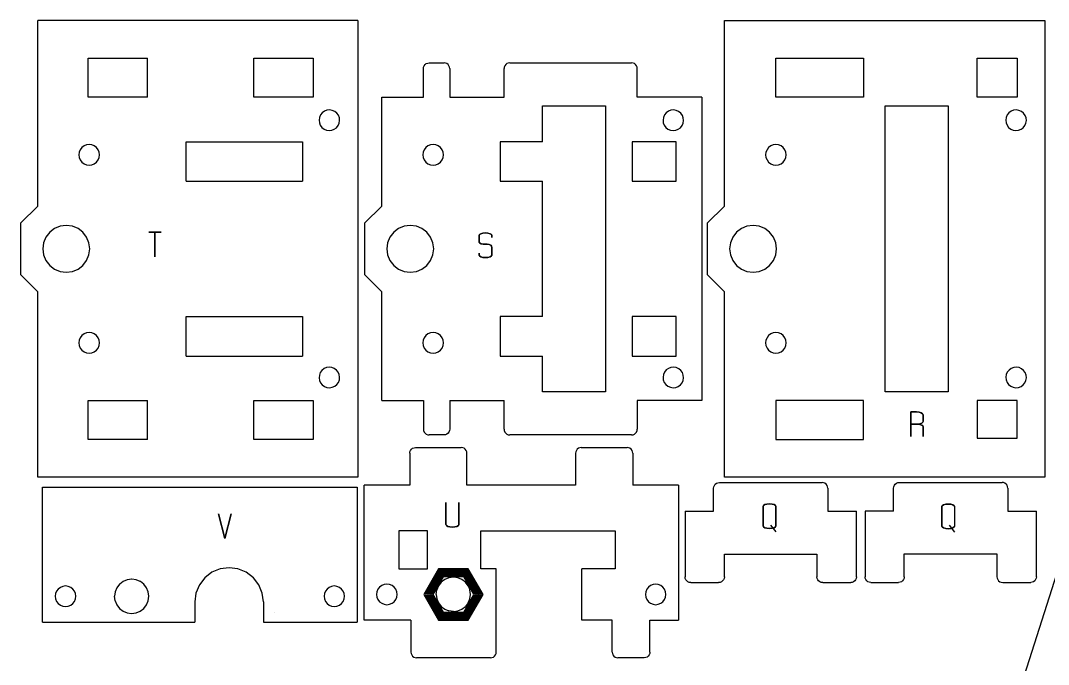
# Model space of a CAD drawing. Extents: x 6.6 to 38.2, y 6.7 to 38.5.
# Drawn here: x 7.58 to 14.65, y 33.99 to 38.42 of the extents above; entities that cross this region are included whole.
import ezdxf

# ---------------------------------------------------------------- set-up
doc = ezdxf.new("R2010")
doc.units = 0
doc.layers.get('0').update_dxf_attribs({"linetype": 'CONTINUOUS'})
doc.layers.add('Burn', color=7, linetype='CONTINUOUS')
doc.layers.add('ProfileEdges', color=7, linetype='CONTINUOUS')

msp = doc.modelspace()

# ---------------------------------------------------------------- linework, layer by layer
at = {"color": 7}
for points in [[(7.57639, 37.024231), (7.694439, 37.142278), (7.694439, 38.419577)], [(9.897973, 38.419577), (7.694439, 38.419577)], [(9.897973, 38.419577), (9.897973, 35.2756)], [(12.420217, 38.419577), (14.623759, 38.419577), (14.623759, 35.2756)], [(12.420217, 37.142278), (12.420217, 38.419577)], [(8.040703, 38.159876), (8.449934, 38.159876)], [(8.040703, 37.892303), (8.040703, 38.159876)], [(8.449934, 37.892303), (8.449934, 38.159876)], [(9.181826, 38.159876), (9.591053, 38.159876), (9.591053, 37.892303), (9.181826, 37.892303), (9.181826, 38.159876)], [(10.368332, 38.123123), (10.377822, 38.127054)], [(10.377822, 38.127054), (10.388004, 38.128394), (10.490301, 38.128394)], [(10.500487, 38.127054), (10.490301, 38.128394)], [(10.509977, 38.123123), (10.500487, 38.127054)], [(10.942757, 38.128394), (10.932572, 38.127054), (10.923082, 38.123123)], [(10.942757, 38.128394), (11.780889, 38.128394)], [(11.791073, 38.127054), (11.780889, 38.128394)], [(11.800562, 38.123123), (11.791073, 38.127054)], [(12.774357, 37.892303), (12.774357, 38.159876), (13.376882, 38.159876), (13.376882, 37.892303), (12.774357, 37.892303)], [(14.434883, 37.892303), (14.159442, 37.892303), (14.159442, 38.159876), (14.434883, 38.159876), (14.434883, 37.892303)], [(10.348658, 38.089047), (10.349998, 38.099232)], [(10.348658, 37.892303), (10.348658, 38.089047)], [(10.349998, 38.099232), (10.353929, 38.108721)], [(10.353929, 38.108721), (10.360182, 38.116869)], [(10.360182, 38.116869), (10.368332, 38.123123)], [(10.524379, 38.108721), (10.518123, 38.116869), (10.509977, 38.123123)], [(10.528307, 38.099232), (10.524379, 38.108721)], [(10.529649, 38.089047), (10.528307, 38.099232)], [(10.529649, 38.089047), (10.529649, 37.892303)], [(10.904752, 38.099232), (10.903412, 38.089047)], [(10.903412, 37.892303), (10.903412, 38.089047)], [(10.908681, 38.108721), (10.904752, 38.099232)], [(10.914932, 38.116869), (10.908681, 38.108721)], [(10.923082, 38.123123), (10.914932, 38.116869)], [(11.808713, 38.116869), (11.800562, 38.123123)], [(11.814968, 38.108721), (11.808713, 38.116869)], [(11.818899, 38.099232), (11.814968, 38.108721)], [(11.820236, 38.089047), (11.818899, 38.099232)], [(11.820236, 37.892303), (11.820236, 38.089047)], [(8.449934, 37.892303), (8.040703, 37.892303)], [(9.943294, 37.024231), (10.061341, 37.142278), (10.061341, 37.892303)], [(10.061341, 37.892303), (10.348658, 37.892303)], [(10.529649, 37.892303), (10.903412, 37.892303)], [(12.26488, 37.892303), (11.820236, 37.892303)], [(12.26488, 37.892303), (12.26488, 35.802876)], [(9.761768, 37.696172), (9.769221, 37.713097), (9.772039, 37.731369), (9.770037, 37.749748), (9.763338, 37.766984), (9.75241, 37.781904), (9.737993, 37.793481), (9.721072, 37.800929), (9.702799, 37.803748), (9.68442, 37.801742), (9.667183, 37.795048), (9.652269, 37.78412), (9.640691, 37.769702), (9.633238, 37.752782), (9.63042, 37.734509)], [(11.167736, 37.58538), (11.167736, 37.83131)], [(11.167736, 37.83131), (11.600571, 37.83131)], [(11.600571, 37.83131), (11.600571, 35.863867)], [(12.069732, 37.803748), (12.05135, 37.801749), (12.034113, 37.79506), (12.019197, 37.784137), (12.007614, 37.769726)], [(12.136947, 37.749719), (12.130259, 37.766959), (12.119334, 37.781883), (12.104923, 37.793466), (12.088006, 37.800921), (12.069732, 37.803748)], [(13.959447, 35.863867), (13.526611, 35.863867), (13.526611, 37.831311), (13.959447, 37.831311)], [(13.959447, 37.83131), (13.959447, 35.863867)], [(14.392996, 37.795063), (14.378077, 37.78414), (14.366494, 37.769729), (14.35903, 37.752816), (14.356203, 37.734542), (14.358202, 37.71616), (14.364889, 37.69892)], [(14.364889, 37.69892), (14.37581, 37.684002), (14.390221, 37.672418), (14.407138, 37.664953), (14.425413, 37.662128), (14.443792, 37.664127), (14.46103, 37.670814), (14.475949, 37.681733), (14.487536, 37.696146), (14.494993, 37.713063), (14.497823, 37.731338), (14.495824, 37.749716), (14.489139, 37.766954), (14.478218, 37.781879), (14.463804, 37.793463), (14.446889, 37.800921)], [(14.446889, 37.800921), (14.428616, 37.803748), (14.410232, 37.801751), (14.392996, 37.795063)], [(9.63042, 37.734509), (9.632424, 37.716128)], [(9.632424, 37.716128), (9.639122, 37.698891), (9.650048, 37.683979), (9.664467, 37.672402), (9.681387, 37.664946), (9.699658, 37.662127), (9.718041, 37.664134), (9.735277, 37.67083), (9.750192, 37.681757), (9.761768, 37.696172)], [(12.007614, 37.769726), (12.000151, 37.75281), (11.997326, 37.734537), (11.999327, 37.716153), (12.006011, 37.698916), (12.016938, 37.683998), (12.031348, 37.672416), (12.048266, 37.664952), (12.066541, 37.662127), (12.084921, 37.664128), (12.102157, 37.670817), (12.117076, 37.681738), (12.12866, 37.696149), (12.136119, 37.713068), (12.138947, 37.731342), (12.136947, 37.749719)], [(8.030243, 37.563293), (8.013164, 37.556216)], [(8.048577, 37.565704), (8.030243, 37.563293)], [(8.066907, 37.563293), (8.048577, 37.565704)], [(8.083991, 37.556216), (8.066907, 37.563293)], [(8.715499, 37.58538), (9.516976, 37.58538)], [(8.715499, 37.313871), (8.715499, 37.58538)], [(9.516976, 37.58538), (9.516976, 37.313871)], [(10.47682, 37.53029), (10.465566, 37.544959), (10.450896, 37.556216), (10.433818, 37.563293), (10.415481, 37.565704), (10.39715, 37.563293), (10.380068, 37.556216), (10.365399, 37.544959), (10.354142, 37.53029), (10.347067, 37.51321)], [(10.877794, 37.58538), (10.877794, 37.313871), (11.167736, 37.313871)], [(11.167736, 37.58538), (10.877794, 37.58538)], [(11.78551, 37.58538), (11.78551, 37.313871)], [(12.088499, 37.58538), (11.78551, 37.58538)], [(11.78551, 37.313871), (12.088499, 37.313871), (12.088499, 37.58538)], [(12.756024, 37.563293), (12.738943, 37.556216)], [(12.774357, 37.565704), (12.756024, 37.563293)], [(12.792694, 37.563293), (12.774357, 37.565704)], [(12.80977, 37.556216), (12.792694, 37.563293)], [(7.987238, 37.53029), (7.980161, 37.51321), (7.977749, 37.494878), (7.980161, 37.476547), (7.987238, 37.459462)], [(7.998493, 37.544959), (7.987238, 37.53029)], [(8.013164, 37.556216), (7.998493, 37.544959)], [(8.098657, 37.544959), (8.083991, 37.556216)], [(8.109913, 37.53029), (8.098657, 37.544959)], [(8.11699, 37.513209), (8.109913, 37.53029)], [(8.119407, 37.494877), (8.11699, 37.513209)], [(8.11699, 37.476547), (8.119407, 37.494877)], [(10.344654, 37.494877), (10.347067, 37.476547), (10.354142, 37.459462), (10.365399, 37.444793), (10.380068, 37.433539), (10.39715, 37.426462), (10.415481, 37.424048), (10.433818, 37.426462), (10.450896, 37.433539), (10.465566, 37.444793), (10.47682, 37.459462), (10.483897, 37.476547), (10.48631, 37.494877), (10.483897, 37.513209), (10.47682, 37.53029)], [(10.347067, 37.513209), (10.344654, 37.494877)], [(12.705944, 37.513209), (12.703529, 37.494877)], [(12.703529, 37.494877), (12.705944, 37.476547)], [(12.71302, 37.53029), (12.705944, 37.51321)], [(12.724274, 37.544959), (12.71302, 37.53029)], [(12.738943, 37.556216), (12.724274, 37.544959)], [(12.824443, 37.544959), (12.80977, 37.556216)], [(12.835699, 37.53029), (12.824443, 37.544959)], [(12.842773, 37.513209), (12.835699, 37.53029)], [(12.845184, 37.494877), (12.842773, 37.513209)], [(12.842773, 37.476547), (12.845184, 37.494877)], [(7.987238, 37.459462), (7.998493, 37.444793), (8.013164, 37.433539), (8.030243, 37.426462), (8.048577, 37.424048), (8.066907, 37.426462)], [(8.066907, 37.426462), (8.083991, 37.433539)], [(8.083991, 37.433539), (8.098657, 37.444793)], [(8.098657, 37.444793), (8.109913, 37.459462)], [(8.109913, 37.459462), (8.11699, 37.476547)], [(12.705944, 37.476547), (12.71302, 37.459462)], [(12.71302, 37.459462), (12.724274, 37.444793)], [(12.724274, 37.444793), (12.738943, 37.433539), (12.756024, 37.426462), (12.774357, 37.424048), (12.792694, 37.426462), (12.80977, 37.433539), (12.824443, 37.444793), (12.835699, 37.459462)], [(12.835699, 37.459462), (12.842773, 37.476547)], [(8.715499, 37.313871), (9.516976, 37.313871)], [(11.167736, 36.381303), (11.167736, 37.313871)], [(12.302173, 37.024231), (12.420217, 37.142278)], [(7.57639, 37.024231), (7.57639, 36.670948)], [(7.891182, 37.008919), (7.849424, 37.003423), (7.810513, 36.987306)], [(7.932934, 37.003423), (7.891182, 37.008919)], [(7.971844, 36.987306), (7.932934, 37.003423)], [(9.943294, 37.024231), (9.943294, 36.848693)], [(10.216333, 37.003423), (10.177421, 36.987306)], [(10.258089, 37.008919), (10.216333, 37.003423)], [(10.299844, 37.003423), (10.258089, 37.008919)], [(10.338753, 36.987306), (10.299844, 37.003423)], [(12.302173, 37.024231), (12.302173, 36.670948), (12.420217, 36.552902)], [(12.575208, 37.003423), (12.536297, 36.987306)], [(12.658719, 37.003423), (12.616964, 37.008919), (12.575208, 37.003423)], [(12.69763, 36.987306), (12.658719, 37.003423)], [(7.751462, 36.928252), (7.735348, 36.889344)], [(7.777099, 36.961668), (7.751462, 36.928252)], [(7.810513, 36.987306), (7.777099, 36.961668)], [(8.005257, 36.961668), (7.971844, 36.987306)], [(8.030896, 36.928252), (8.005257, 36.961668)], [(8.047012, 36.889344), (8.030896, 36.928252)], [(10.177421, 36.987306), (10.144009, 36.961668), (10.118369, 36.928252), (10.102253, 36.889344), (10.096756, 36.847587)], [(10.413919, 36.889344), (10.397802, 36.928252), (10.372168, 36.961668), (10.338753, 36.987306)], [(12.477248, 36.928252), (12.461129, 36.889344)], [(12.502884, 36.961668), (12.477248, 36.928252)], [(12.536297, 36.987306), (12.502884, 36.961668)], [(12.731041, 36.961668), (12.69763, 36.987306)], [(12.756677, 36.928252), (12.731041, 36.961668)], [(12.772799, 36.889344), (12.756677, 36.928252)], [(7.735348, 36.889344), (7.729851, 36.847587)], [(8.052511, 36.847587), (8.047012, 36.889344)], [(10.419418, 36.847587), (10.413919, 36.889344)], [(12.461129, 36.889344), (12.455631, 36.847587), (12.461129, 36.805832), (12.477248, 36.766923), (12.502884, 36.733509)], [(12.778297, 36.847587), (12.772799, 36.889344)], [(7.729851, 36.847587), (7.735348, 36.805832), (7.751462, 36.766923)], [(8.005257, 36.733509), (8.030896, 36.766923), (8.047012, 36.805832), (8.052511, 36.847587)], [(9.943148, 36.847587), (9.943292, 36.846474), (9.943294, 36.670941)], [(9.943294, 36.848693), (9.94315, 36.847582)], [(10.096756, 36.847587), (10.102253, 36.805832)], [(10.102253, 36.805832), (10.118369, 36.766923), (10.144009, 36.733509), (10.177421, 36.707872), (10.216333, 36.691757), (10.258089, 36.686257), (10.299844, 36.691757)], [(10.397802, 36.766923), (10.413919, 36.805832)], [(10.413919, 36.805832), (10.419418, 36.847587)], [(12.756677, 36.766923), (12.772799, 36.805832), (12.778297, 36.847587)], [(7.751462, 36.766923), (7.777099, 36.733509)], [(7.777099, 36.733509), (7.810513, 36.707872)], [(7.971844, 36.707872), (8.005257, 36.733509)], [(10.338753, 36.707872), (10.372168, 36.733509), (10.397802, 36.766923)], [(12.502884, 36.733509), (12.536297, 36.707872)], [(12.69763, 36.707872), (12.731041, 36.733509)], [(12.731041, 36.733509), (12.756677, 36.766923)], [(7.57639, 36.670948), (7.694439, 36.552902)], [(7.810513, 36.707872), (7.849424, 36.691757)], [(7.849424, 36.691757), (7.891182, 36.686257)], [(7.891182, 36.686257), (7.932934, 36.691757)], [(7.932934, 36.691757), (7.971844, 36.707872)], [(9.943294, 36.670948), (10.061341, 36.552902)], [(10.299844, 36.691757), (10.338753, 36.707872)], [(12.536297, 36.707872), (12.575208, 36.691757), (12.616964, 36.686257)], [(12.616964, 36.686257), (12.658719, 36.691757)], [(12.658719, 36.691757), (12.69763, 36.707872)], [(7.694439, 35.2756), (7.694439, 36.552902)], [(10.061341, 35.802876), (10.061341, 36.552902)], [(12.420217, 35.2756), (12.420217, 36.552902)], [(8.715499, 36.109796), (8.715499, 36.381303)], [(8.715499, 36.381303), (9.516976, 36.381303)], [(9.516976, 36.381303), (9.516976, 36.109796)], [(11.167736, 36.381303), (10.877794, 36.381303)], [(10.877794, 36.381303), (10.877794, 36.109796)], [(11.78551, 36.381303), (11.78551, 36.109796)], [(12.088499, 36.381303), (11.78551, 36.381303)], [(12.088499, 36.109796), (12.088499, 36.381303)], [(7.980161, 36.218632), (7.977749, 36.200299)], [(7.987238, 36.235713), (7.980161, 36.218632)], [(7.998493, 36.250381), (7.987238, 36.235713)], [(8.013164, 36.261636), (7.998493, 36.250381)], [(8.030243, 36.268713), (8.013164, 36.261636)], [(8.048577, 36.271128), (8.030243, 36.268713)], [(8.066907, 36.268713), (8.048577, 36.271128)], [(8.083991, 36.261636), (8.066907, 36.268713)], [(8.098657, 36.250381), (8.083991, 36.261636)], [(8.109913, 36.235713), (8.098657, 36.250381)], [(8.11699, 36.218632), (8.109913, 36.235713)], [(8.119407, 36.200299), (8.11699, 36.218632)], [(10.354142, 36.235713), (10.347067, 36.218632), (10.344654, 36.200299), (10.347067, 36.181968), (10.354142, 36.164884), (10.365399, 36.150218), (10.380068, 36.138962), (10.39715, 36.131883)], [(10.39715, 36.268713), (10.380068, 36.261636), (10.365399, 36.250381), (10.354142, 36.235713)], [(10.39715, 36.131883), (10.415481, 36.129472), (10.433818, 36.131883), (10.450896, 36.138962), (10.465566, 36.150218), (10.47682, 36.164884), (10.483897, 36.181968), (10.48631, 36.200299), (10.483897, 36.218632), (10.47682, 36.235713), (10.465566, 36.250381), (10.450896, 36.261636), (10.433818, 36.268713), (10.415481, 36.271128), (10.39715, 36.268713)], [(12.845184, 36.200299), (12.842773, 36.218632), (12.835699, 36.235713), (12.824443, 36.250381), (12.80977, 36.261636), (12.792694, 36.268713), (12.774357, 36.271128), (12.756024, 36.268713), (12.738943, 36.261636), (12.724274, 36.250381), (12.71302, 36.235713), (12.705944, 36.218632), (12.703529, 36.200299)], [(7.977749, 36.200299), (7.980161, 36.181968)], [(7.980161, 36.181968), (7.987238, 36.164884)], [(7.987238, 36.164884), (7.998493, 36.150218)], [(7.998493, 36.150218), (8.013164, 36.138962)], [(8.083991, 36.138962), (8.098657, 36.150218)], [(8.098657, 36.150218), (8.109913, 36.164884)], [(8.109913, 36.164884), (8.11699, 36.181968)], [(8.11699, 36.181968), (8.119407, 36.200299)], [(12.703529, 36.200299), (12.705944, 36.181968)], [(12.705944, 36.181968), (12.71302, 36.164884)], [(12.71302, 36.164884), (12.724274, 36.150218)], [(12.724274, 36.150218), (12.738943, 36.138962)], [(12.80977, 36.138962), (12.824443, 36.150218)], [(12.824443, 36.150218), (12.835699, 36.164884)], [(12.835699, 36.164884), (12.842773, 36.181968)], [(12.842773, 36.181968), (12.845184, 36.200299)], [(8.013164, 36.138962), (8.030243, 36.131883)], [(8.030243, 36.131883), (8.048577, 36.129472)], [(8.048577, 36.129472), (8.066907, 36.131883)], [(8.066907, 36.131883), (8.083991, 36.138962)], [(8.715499, 36.109796), (9.516976, 36.109796)], [(10.877794, 36.109796), (11.167736, 36.109796)], [(11.167736, 35.863867), (11.167736, 36.109796)], [(11.78551, 36.109796), (12.088499, 36.109796)], [(12.738943, 36.138962), (12.756024, 36.131883)], [(12.756024, 36.131883), (12.774357, 36.129472)], [(12.774357, 36.129472), (12.792694, 36.131883)], [(12.792694, 36.131883), (12.80977, 36.138962)], [(9.735277, 36.024347), (9.718041, 36.031043), (9.699658, 36.033048), (9.681387, 36.030229), (9.664467, 36.022778), (9.650048, 36.011198), (9.639122, 35.996284), (9.632424, 35.97905)], [(9.750192, 36.01342), (9.735277, 36.024347)], [(9.761768, 35.998999), (9.750192, 36.01342)], [(12.116909, 35.910876), (12.12854, 35.925248), (12.136053, 35.942142), (12.13894, 35.960407), (12.137002, 35.978796), (12.130372, 35.996053), (12.119499, 36.011013), (12.105123, 36.022644), (12.08823, 36.030156), (12.069969, 36.033042), (12.051579, 36.031104), (12.034318, 36.024471), (12.019364, 36.013598), (12.007732, 35.999227)], [(14.378154, 36.013519), (14.36655, 35.999124)], [(14.393091, 36.024416), (14.378154, 36.013519)], [(14.410343, 36.031078), (14.393091, 36.024416)], [(14.428726, 36.033046), (14.410343, 36.031078)], [(14.446993, 36.030187), (14.428726, 36.033046)], [(14.463899, 36.022703), (14.446993, 36.030187)], [(14.478294, 36.011097), (14.463899, 36.022703)], [(14.489194, 35.996156), (14.478294, 36.011097)], [(9.632424, 35.97905), (9.63042, 35.960667)], [(9.63042, 35.960667), (9.633238, 35.942394)], [(9.633238, 35.942394), (9.640691, 35.925473)], [(9.769221, 35.98208), (9.761768, 35.998999)], [(9.763338, 35.928191), (9.770037, 35.945428)], [(9.772039, 35.963808), (9.769221, 35.98208)], [(9.770037, 35.945428), (9.772039, 35.963808)], [(12.007732, 35.999227), (12.00022, 35.98233), (11.99733, 35.964068), (11.999271, 35.945678), (12.005902, 35.92842), (12.016778, 35.913467), (12.03115, 35.901834), (12.048042, 35.894321), (12.066306, 35.891434), (12.084697, 35.893372), (12.101956, 35.900002), (12.116909, 35.910877)], [(14.359061, 35.98222), (14.356206, 35.96395)], [(14.356206, 35.96395), (14.358178, 35.945564)], [(14.358178, 35.945564), (14.364836, 35.928319)], [(14.36655, 35.999124), (14.359061, 35.98222)], [(14.48748, 35.925349), (14.494962, 35.942257)], [(14.495852, 35.978907), (14.489194, 35.996156)], [(14.494962, 35.942257), (14.49782, 35.960524)], [(14.49782, 35.960524), (14.495852, 35.978907)], [(9.640691, 35.925473), (9.652269, 35.911057)], [(9.652269, 35.911057), (9.667183, 35.90013)], [(9.667183, 35.90013), (9.68442, 35.893433)], [(9.68442, 35.893433), (9.702799, 35.891429)], [(9.702799, 35.89143), (9.721072, 35.894247)], [(9.721072, 35.894247), (9.737993, 35.9017)], [(9.737993, 35.9017), (9.75241, 35.913278)], [(9.75241, 35.913278), (9.763338, 35.928191)], [(11.600571, 35.863867), (11.167736, 35.863867)], [(14.364836, 35.928319), (14.375734, 35.913381)], [(14.375734, 35.913381), (14.390126, 35.901772)], [(14.390126, 35.901772), (14.407031, 35.894288)], [(14.407031, 35.894288), (14.425302, 35.891431)], [(14.425302, 35.891431), (14.443687, 35.893399)], [(14.443687, 35.893399), (14.460932, 35.900061)], [(14.460932, 35.900061), (14.475872, 35.910956)], [(14.475872, 35.910956), (14.48748, 35.925349)], [(8.040703, 35.802876), (8.449934, 35.802876)], [(8.040703, 35.535304), (8.040703, 35.802876)], [(8.449934, 35.535304), (8.449934, 35.802876)], [(9.181826, 35.802876), (9.591053, 35.802876), (9.591053, 35.535306), (9.181826, 35.535306), (9.181826, 35.802876)], [(10.061341, 35.802876), (10.348658, 35.802876)], [(10.348658, 35.802876), (10.348813, 35.6061)], [(10.529593, 35.802876), (10.529593, 35.606133)], [(10.529593, 35.802876), (10.903412, 35.802876)], [(10.903412, 35.606132), (10.903412, 35.802876)], [(12.26488, 35.802876), (11.820236, 35.802876), (11.820236, 35.606133)], [(12.774357, 35.802876), (12.774357, 35.535306)], [(13.376882, 35.802876), (12.774357, 35.802876)], [(13.376882, 35.535304), (13.376882, 35.802876)], [(14.159442, 35.802876), (14.159442, 35.543172)], [(14.434883, 35.802876), (14.159442, 35.802876)], [(14.434883, 35.543172), (14.434883, 35.802876)], [(10.348813, 35.6061), (10.350159, 35.595922)], [(10.350159, 35.595922), (10.354093, 35.586439), (10.360344, 35.578294), (10.368494, 35.57205)], [(10.518071, 35.578307), (10.50992, 35.572054), (10.50043, 35.568121)], [(10.52825, 35.595947), (10.524323, 35.586457), (10.518071, 35.578307)], [(10.529593, 35.606132), (10.52825, 35.595947)], [(10.903412, 35.606132), (10.904752, 35.595947)], [(10.904752, 35.595947), (10.908681, 35.586457), (10.914932, 35.578307), (10.923082, 35.572054)], [(15.032401, 35.636828), (11.200143, 23.619676)], [(11.800562, 35.572054), (11.808713, 35.578307), (11.814968, 35.586457)], [(11.814968, 35.586457), (11.818899, 35.595947)], [(11.818899, 35.595947), (11.820236, 35.606133)], [(8.449934, 35.535304), (8.040703, 35.535304)], [(10.368494, 35.57205), (10.377981, 35.56812), (10.388162, 35.566781)], [(10.490246, 35.566781), (10.388162, 35.566781)], [(10.50043, 35.568121), (10.490246, 35.566781)], [(10.923082, 35.572054), (10.932572, 35.568121), (10.942757, 35.566781)], [(11.780889, 35.566781), (10.942757, 35.566781)], [(11.780889, 35.566781), (11.791073, 35.568121)], [(11.791073, 35.568121), (11.800562, 35.572054)], [(12.774357, 35.535304), (13.376882, 35.535304)], [(14.159442, 35.543172), (14.434883, 35.543172)], [(10.254724, 35.440528), (10.254724, 35.220173), (9.93993, 35.220173)], [(10.254724, 35.440528), (10.256063, 35.450712)], [(10.256063, 35.450712), (10.259993, 35.460203)], [(10.259993, 35.460203), (10.266248, 35.468351)], [(10.266248, 35.468351), (10.274399, 35.474603)], [(10.274399, 35.474603), (10.283886, 35.478534)], [(10.283886, 35.478534), (10.294071, 35.479878)], [(10.294071, 35.479878), (10.608863, 35.479878)], [(10.619048, 35.478534), (10.608863, 35.479878)], [(10.64294, 35.460203), (10.636687, 35.468351), (10.628539, 35.474603), (10.619048, 35.478534)], [(11.435188, 35.479878), (11.425003, 35.478534), (11.415517, 35.474603), (11.407366, 35.468351), (11.401112, 35.460203), (11.397182, 35.450712), (11.39584, 35.440528), (11.39584, 35.220173), (10.648211, 35.220173), (10.648211, 35.440528), (10.64687, 35.450712), (10.64294, 35.460203)], [(11.435188, 35.479878), (11.749979, 35.479878)], [(11.760164, 35.478534), (11.749979, 35.479878)], [(11.769656, 35.474603), (11.760164, 35.478534)], [(11.789327, 35.440528), (11.787988, 35.450712), (11.784057, 35.460203), (11.777804, 35.468351), (11.769656, 35.474603)], [(11.789327, 35.440528), (11.789327, 35.220173)], [(9.897973, 35.2756), (7.694439, 35.2756)], [(12.351017, 35.218888), (12.357273, 35.227039)], [(12.357273, 35.227039), (12.365422, 35.233291)], [(12.365422, 35.233291), (12.374912, 35.237222)], [(12.374912, 35.237222), (12.385096, 35.238563)], [(12.385096, 35.238563), (13.092136, 35.238563)], [(14.623759, 35.2756), (12.420217, 35.2756)], [(13.102319, 35.237222), (13.092136, 35.238563)], [(13.131484, 35.199214), (13.130141, 35.209398), (13.126212, 35.218888), (13.119958, 35.227039), (13.11181, 35.233291), (13.102319, 35.237222)], [(13.589531, 35.219599), (13.595784, 35.227749)], [(13.595784, 35.227749), (13.603932, 35.234003)], [(13.603932, 35.234003), (13.613422, 35.237932)], [(13.613422, 35.237932), (13.623606, 35.239276), (14.330647, 35.239276)], [(14.340832, 35.237932), (14.330647, 35.239276)], [(14.350322, 35.234003), (14.340832, 35.237932)], [(14.35847, 35.227749), (14.350322, 35.234003)], [(14.364724, 35.219599), (14.35847, 35.227749)], [(7.728509, 34.278548), (7.728509, 35.207183)], [(7.728509, 35.207183), (9.892698, 35.207183)], [(9.892698, 35.207183), (9.892698, 34.278548)], [(9.93993, 34.291541), (9.93993, 35.220173)], [(12.104122, 35.220173), (11.789327, 35.220173)], [(12.104122, 35.220173), (12.104122, 34.291541)], [(12.345747, 35.199214), (12.347088, 35.209398)], [(12.345747, 35.041818), (12.345747, 35.199214)], [(12.347088, 35.209398), (12.351017, 35.218888)], [(13.131484, 35.199214), (13.131484, 35.041818)], [(13.584258, 35.199926), (13.585599, 35.210109)], [(13.584258, 35.042528), (13.584258, 35.199926)], [(13.585599, 35.210109), (13.589531, 35.219599)], [(14.369999, 35.199926), (14.368656, 35.210109), (14.364724, 35.219599)], [(14.369999, 35.199926), (14.369999, 35.042528)], [(12.149, 35.041818), (12.345747, 35.041818)], [(12.149, 35.041818), (12.149, 34.589304)], [(13.131484, 35.041818), (13.32823, 35.041818)], [(13.32823, 34.589304), (13.32823, 35.041818)], [(13.387514, 35.042528), (13.387514, 34.590017)], [(13.584258, 35.042528), (13.387514, 35.042528)], [(14.369999, 35.042528), (14.566743, 35.042528)], [(14.566743, 34.590017), (14.566743, 35.042528)], [(10.376703, 34.905382), (10.17996, 34.905216)], [(10.17996, 34.905224), (10.180171, 34.645526)], [(10.376908, 34.64568), (10.376697, 34.905382)], [(10.844102, 34.051512), (10.848034, 34.061003), (10.849374, 34.071188), (10.849374, 34.64568), (10.742651, 34.64568), (10.742651, 34.905382), (11.667347, 34.905382), (11.667347, 34.64568), (11.439812, 34.64568)], [(12.419272, 34.589304), (12.419272, 34.746702), (13.056722, 34.746702), (13.056722, 34.589304)], [(13.657781, 34.747414), (14.295232, 34.747414)], [(13.657781, 34.590017), (13.657781, 34.747414)], [(14.295232, 34.747414), (14.295232, 34.590017)], [(8.893234, 34.620734), (8.84434, 34.583214)], [(8.950178, 34.64432), (8.893234, 34.620734)], [(9.011281, 34.652361), (8.950178, 34.64432)], [(9.072388, 34.64432), (9.011281, 34.652361)], [(9.129328, 34.620734), (9.072388, 34.64432)], [(9.178222, 34.583214), (9.129328, 34.620734)], [(10.180164, 34.645526), (10.376908, 34.645681)], [(10.452934, 34.64519), (10.350703, 34.46812)], [(10.652851, 34.29892), (10.750541, 34.46812), (10.652851, 34.637321), (10.457474, 34.637321), (10.35979, 34.46812), (10.457474, 34.29892), (10.652851, 34.29892)], [(10.46202, 34.306793), (10.64831, 34.306793), (10.74145, 34.46812), (10.64831, 34.629451), (10.46202, 34.629451), (10.368873, 34.46812), (10.46202, 34.306793)], [(10.466564, 34.314662), (10.643763, 34.314662), (10.732361, 34.46812), (10.643763, 34.621581), (10.466564, 34.621581), (10.377963, 34.46812), (10.466564, 34.314662)], [(10.471106, 34.613712), (10.38705, 34.46812), (10.471106, 34.322531), (10.639223, 34.322531), (10.723278, 34.46812), (10.639223, 34.613712), (10.471106, 34.613712)], [(10.714191, 34.46812), (10.634676, 34.605843), (10.47565, 34.605843), (10.396138, 34.46812), (10.47565, 34.330401), (10.634676, 34.330401), (10.714191, 34.46812)], [(10.705104, 34.46812), (10.630133, 34.597973), (10.480197, 34.597973), (10.405224, 34.46812), (10.480197, 34.33827), (10.630133, 34.33827), (10.705104, 34.46812)], [(10.696017, 34.46812), (10.625592, 34.590104), (10.484739, 34.590104), (10.41431, 34.46812), (10.484739, 34.34614), (10.625592, 34.34614), (10.696017, 34.46812)], [(10.657392, 34.64519), (10.452934, 34.64519)], [(10.75963, 34.46812), (10.657392, 34.64519)], [(11.439812, 34.291541), (11.439812, 34.64568)], [(12.150342, 34.579122), (12.149, 34.589304)], [(12.419272, 34.589304), (12.417929, 34.579123)], [(13.058062, 34.579122), (13.056722, 34.589304)], [(13.32823, 34.589304), (13.326886, 34.579123)], [(13.388857, 34.579831), (13.387514, 34.590017)], [(13.657781, 34.590017), (13.656438, 34.579831)], [(14.295232, 34.590017), (14.296572, 34.579831)], [(14.566743, 34.590017), (14.5654, 34.579831)], [(7.850491, 34.516958), (7.835821, 34.505701)], [(7.86757, 34.52403), (7.850491, 34.516958)], [(7.885906, 34.526447), (7.86757, 34.52403)], [(7.904233, 34.52403), (7.885906, 34.526447)], [(7.921319, 34.516958), (7.904233, 34.52403)], [(7.935984, 34.505701), (7.921319, 34.516958)], [(8.257414, 34.539089), (8.238659, 34.514641)], [(8.258876, 34.539089), (8.257414, 34.539089)], [(8.281866, 34.557851), (8.258876, 34.539089)], [(8.283327, 34.557851), (8.281866, 34.557851)], [(8.310333, 34.569643), (8.283327, 34.557851)], [(8.311796, 34.569643), (8.310333, 34.569643)], [(8.340888, 34.573666), (8.311796, 34.569643)], [(8.34235, 34.573666), (8.340888, 34.573666)], [(8.37144, 34.569643), (8.34235, 34.573666)], [(8.372904, 34.569643), (8.37144, 34.569643)], [(8.39991, 34.557851), (8.372904, 34.569643)], [(8.401376, 34.557851), (8.39991, 34.557851)], [(8.424357, 34.539089), (8.401376, 34.557851)], [(8.443119, 34.514641), (8.424357, 34.539089)], [(8.806821, 34.534318), (8.783232, 34.477373)], [(8.84434, 34.583214), (8.806821, 34.534318)], [(9.215744, 34.534318), (9.178222, 34.583214)], [(9.239327, 34.477373), (9.215744, 34.534318)], [(9.699888, 34.516958), (9.685219, 34.505701)], [(9.716971, 34.52403), (9.699888, 34.516958)], [(9.735302, 34.526447), (9.716971, 34.52403)], [(9.753632, 34.52403), (9.735302, 34.526447)], [(9.770716, 34.516958), (9.753632, 34.52403)], [(9.785384, 34.505701), (9.770716, 34.516958)], [(10.047243, 34.518696), (10.035988, 34.504023)], [(10.061914, 34.529949), (10.047243, 34.518696)], [(10.078997, 34.537024), (10.061914, 34.529949)], [(10.097328, 34.539438), (10.078997, 34.537024)], [(10.115659, 34.537024), (10.097328, 34.539438)], [(10.132742, 34.529949), (10.115659, 34.537024)], [(10.147409, 34.518696), (10.132742, 34.529949)], [(10.158663, 34.504023), (10.147409, 34.518696)], [(10.45223, 34.527633), (10.440438, 34.499163)], [(10.47099, 34.552082), (10.45223, 34.527633)], [(10.495439, 34.57084), (10.47099, 34.552082)], [(10.523909, 34.582633), (10.495439, 34.57084)], [(10.554463, 34.586657), (10.523909, 34.582633)], [(10.585014, 34.582633), (10.554463, 34.586657)], [(10.613482, 34.57084), (10.585014, 34.582633)], [(10.637933, 34.552082), (10.613482, 34.57084)], [(10.656691, 34.527633), (10.637933, 34.552082)], [(10.656691, 34.527633), (10.668484, 34.499163)], [(11.896644, 34.518696), (11.885387, 34.504023)], [(11.911311, 34.529949), (11.896644, 34.518696)], [(11.928396, 34.537024), (11.911311, 34.529949)], [(11.946724, 34.539438), (11.928396, 34.537024)], [(11.965056, 34.537024), (11.946724, 34.539438)], [(11.982139, 34.529949), (11.965056, 34.537024)], [(11.996808, 34.518696), (11.982139, 34.529949)], [(12.008064, 34.504023), (11.996808, 34.518696)], [(12.154273, 34.569632), (12.150342, 34.579122)], [(12.160528, 34.561483), (12.154273, 34.569632)], [(12.168676, 34.555224), (12.160528, 34.561483)], [(12.178167, 34.551299), (12.168676, 34.555224)], [(12.188352, 34.549957), (12.178167, 34.551299)], [(12.188352, 34.549957), (12.37992, 34.549957)], [(12.390104, 34.551299), (12.37992, 34.549957)], [(12.399596, 34.555224), (12.390104, 34.551299)], [(12.407744, 34.561483), (12.399596, 34.555224)], [(12.413998, 34.569632), (12.407744, 34.561483)], [(12.417929, 34.579122), (12.413998, 34.569632)], [(13.061993, 34.569632), (13.058062, 34.579122)], [(13.068246, 34.561483), (13.061993, 34.569632)], [(13.076396, 34.555224), (13.068246, 34.561483)], [(13.085886, 34.551299), (13.076396, 34.555224)], [(13.09607, 34.549957), (13.085886, 34.551299)], [(13.09607, 34.549957), (13.28888, 34.549957)], [(13.299064, 34.551299), (13.28888, 34.549957)], [(13.308553, 34.555224), (13.299064, 34.551299)], [(13.316703, 34.561483), (13.308553, 34.555224)], [(13.322958, 34.569632), (13.316703, 34.561483)], [(13.326886, 34.579122), (13.322958, 34.569632)], [(13.392784, 34.570343), (13.388857, 34.579831)], [(13.399042, 34.562193), (13.392784, 34.570343)], [(13.407188, 34.555939), (13.399042, 34.562193)], [(13.416677, 34.552011), (13.407188, 34.555939)], [(13.426861, 34.550669), (13.416677, 34.552011)], [(13.426861, 34.550669), (13.618433, 34.550669)], [(13.628616, 34.552011), (13.618433, 34.550669)], [(13.638104, 34.555939), (13.628616, 34.552011)], [(13.646258, 34.562193), (13.638104, 34.555939)], [(13.65251, 34.570343), (13.646258, 34.562193)], [(13.656438, 34.579831), (13.65251, 34.570343)], [(14.296572, 34.579831), (14.300504, 34.570343)], [(14.300504, 34.570343), (14.306757, 34.562193), (14.314908, 34.555939), (14.324398, 34.552011)], [(14.324398, 34.552011), (14.334586, 34.550669)], [(14.334586, 34.550669), (14.527391, 34.550669)], [(14.537576, 34.552011), (14.527391, 34.550669)], [(14.547069, 34.555939), (14.537576, 34.552011)], [(14.555213, 34.562193), (14.547069, 34.555939)], [(14.561469, 34.570343), (14.555213, 34.562193)], [(14.5654, 34.579831), (14.561469, 34.570343)], [(7.817489, 34.47395), (7.815078, 34.455618)], [(7.815078, 34.455618), (7.817489, 34.437289)], [(7.824563, 34.491032), (7.817489, 34.47395)], [(7.835821, 34.505701), (7.824563, 34.491032)], [(7.947241, 34.491032), (7.935984, 34.505701)], [(7.954317, 34.47395), (7.947241, 34.491032)], [(7.956732, 34.455618), (7.954317, 34.47395)], [(7.954317, 34.437288), (7.956732, 34.455618)], [(8.226862, 34.48617), (8.22284, 34.455618)], [(8.226862, 34.425069), (8.22284, 34.455618)], [(8.238659, 34.514641), (8.226862, 34.48617)], [(8.45491, 34.48617), (8.443119, 34.514641)], [(8.458937, 34.455618), (8.45491, 34.48617)], [(8.45491, 34.425069), (8.458937, 34.455618)], [(8.783232, 34.477373), (8.775187, 34.41627)], [(9.247377, 34.41627), (9.239327, 34.477373)], [(9.666887, 34.47395), (9.664474, 34.455618)], [(9.664474, 34.455618), (9.666887, 34.437289)], [(9.673961, 34.491032), (9.666887, 34.47395)], [(9.685219, 34.505701), (9.673961, 34.491032)], [(9.796642, 34.491032), (9.785384, 34.505701)], [(9.803717, 34.47395), (9.796642, 34.491032)], [(9.806131, 34.455618), (9.803717, 34.47395)], [(9.803717, 34.437288), (9.806131, 34.455618)], [(10.02891, 34.486941), (10.0265, 34.46861)], [(10.0265, 34.46861), (10.02891, 34.450279)], [(10.035988, 34.504023), (10.02891, 34.486941)], [(10.02891, 34.450279), (10.035988, 34.433196)], [(10.16574, 34.486941), (10.158663, 34.504023)], [(10.158663, 34.433196), (10.16574, 34.450279)], [(10.168156, 34.46861), (10.16574, 34.486941)], [(10.16574, 34.450279), (10.168156, 34.46861)], [(10.350703, 34.46812), (10.452934, 34.29105)], [(10.436414, 34.46861), (10.440438, 34.499163)], [(10.436414, 34.46861), (10.440438, 34.438059)], [(10.657392, 34.29105), (10.75963, 34.46812)], [(10.672509, 34.46861), (10.668484, 34.499163)], [(10.668484, 34.438059), (10.672509, 34.46861)], [(11.878308, 34.486941), (11.875897, 34.46861)], [(11.875897, 34.46861), (11.878308, 34.450279)], [(11.885387, 34.504023), (11.878308, 34.486941)], [(11.878308, 34.450279), (11.885387, 34.433196)], [(12.015141, 34.486941), (12.008064, 34.504023)], [(12.008064, 34.433196), (12.015141, 34.450279)], [(12.017553, 34.46861), (12.015141, 34.486941)], [(12.015141, 34.450279), (12.017553, 34.46861)], [(7.817489, 34.437288), (7.824563, 34.420203)], [(7.824563, 34.420203), (7.835821, 34.405533)], [(7.835821, 34.405533), (7.850491, 34.394277)], [(7.850491, 34.394277), (7.86757, 34.387203)], [(7.86757, 34.387203), (7.885906, 34.38479)], [(7.885906, 34.38479), (7.904233, 34.387203)], [(7.904233, 34.387203), (7.921319, 34.394277)], [(7.921319, 34.394277), (7.935984, 34.405533)], [(7.935984, 34.405533), (7.947241, 34.420203)], [(7.947241, 34.420203), (7.954317, 34.437288)], [(8.226862, 34.425069), (8.238659, 34.396596)], [(8.238659, 34.396596), (8.257414, 34.372148)], [(8.424357, 34.372148), (8.443119, 34.396597)], [(8.443119, 34.396596), (8.45491, 34.425069)], [(8.775187, 34.41627), (8.775187, 34.278548)], [(9.247377, 34.41627), (9.247377, 34.278548), (9.892698, 34.278548)], [(9.666887, 34.437288), (9.673961, 34.420203)], [(9.673961, 34.420203), (9.685219, 34.405533)], [(9.685219, 34.405533), (9.699888, 34.394277)], [(9.699888, 34.394277), (9.716971, 34.387203)], [(9.716971, 34.387203), (9.735302, 34.38479)], [(9.735302, 34.38479), (9.753632, 34.387203)], [(9.753632, 34.387203), (9.770716, 34.394277)], [(9.770716, 34.394277), (9.785384, 34.405533)], [(9.785384, 34.405533), (9.796642, 34.420203)], [(9.796642, 34.420203), (9.803717, 34.437288)], [(10.035988, 34.433196), (10.047243, 34.418524)], [(10.047243, 34.418524), (10.061914, 34.407271)], [(10.061914, 34.407271), (10.078997, 34.400196)], [(10.078997, 34.400196), (10.097328, 34.397782)], [(10.097328, 34.397782), (10.115659, 34.400196)], [(10.115659, 34.400196), (10.132742, 34.407271)], [(10.132742, 34.407271), (10.147409, 34.418524)], [(10.147409, 34.418524), (10.158663, 34.433196)], [(10.440438, 34.438059), (10.45223, 34.409588)], [(10.45223, 34.409588), (10.47099, 34.385137)], [(10.47099, 34.385137), (10.495439, 34.36638)], [(10.613482, 34.366379), (10.637933, 34.385137)], [(10.656691, 34.409588), (10.637933, 34.385137)], [(10.656691, 34.409588), (10.668484, 34.438059)], [(11.885387, 34.433196), (11.896644, 34.418524)], [(11.896644, 34.418524), (11.911311, 34.407271)], [(11.911311, 34.407271), (11.928396, 34.400196)], [(11.928396, 34.400196), (11.946724, 34.397782)], [(11.946724, 34.397782), (11.965056, 34.400196)], [(11.965056, 34.400196), (11.982139, 34.407271)], [(11.982139, 34.407271), (11.996808, 34.418524)], [(11.996808, 34.418524), (12.008064, 34.433196)], [(8.257414, 34.372148), (8.281866, 34.353386)], [(8.281866, 34.353386), (8.310333, 34.341596)], [(8.310333, 34.341596), (8.340888, 34.33757)], [(8.340888, 34.33757), (8.37144, 34.341596)], [(8.37144, 34.341596), (8.39991, 34.353386)], [(8.39991, 34.353386), (8.424357, 34.372148)], [(9.325236, 34.342343), (9.326697, 34.342343)], [(10.495439, 34.366379), (10.523909, 34.354587)], [(10.554463, 34.350563), (10.523909, 34.354587)], [(10.554463, 34.350563), (10.585014, 34.354587)], [(10.585014, 34.354587), (10.613482, 34.366379)], [(7.728509, 34.278548), (8.775187, 34.278548)], [(10.262589, 34.291541), (9.93993, 34.291541)], [(10.262589, 34.291541), (10.262589, 34.071188), (10.263933, 34.061003), (10.267862, 34.051512), (10.274116, 34.043362), (10.282266, 34.03711), (10.291758, 34.033177), (10.301941, 34.031839)], [(10.452934, 34.29105), (10.657392, 34.29105)], [(11.647672, 34.291541), (11.439812, 34.291541)], [(11.647672, 34.071188), (11.647672, 34.291541)], [(11.907377, 34.071188), (11.907377, 34.291541)], [(11.907377, 34.291541), (12.104122, 34.291541)], [(10.810024, 34.031839), (10.301941, 34.031839)], [(10.810024, 34.031839), (10.820211, 34.033177), (10.829701, 34.03711), (10.83785, 34.043362)], [(10.83785, 34.043362), (10.844102, 34.051512)], [(11.647672, 34.071188), (11.649013, 34.061003), (11.652946, 34.051512), (11.6592, 34.043362), (11.667347, 34.03711), (11.67684, 34.033177), (11.687023, 34.031839)], [(11.868031, 34.031839), (11.687023, 34.031839)], [(11.878212, 34.033177), (11.868031, 34.031839)], [(11.887703, 34.03711), (11.878212, 34.033177)], [(11.89585, 34.043362), (11.887703, 34.03711)], [(11.902107, 34.051512), (11.89585, 34.043362)], [(11.906033, 34.061003), (11.902107, 34.051512)], [(11.907377, 34.071188), (11.906033, 34.061003)]]:
    msp.add_lwpolyline(points, dxfattribs=at)
at = {"layer": 'Burn', "color": 1}
for points in [[(8.501093, 36.963177), (8.458593, 36.963177), (8.542864, 36.963177), (8.501093, 36.963177), (8.501093, 36.793666), (8.501093, 36.963177)], [(10.731334, 36.818779), (10.731334, 36.80674), (10.732134, 36.802954), (10.734496, 36.79946), (10.743988, 36.793351), (10.75821, 36.789206), (10.775559, 36.787821), (10.792914, 36.789206), (10.807129, 36.793351), (10.81662, 36.79946), (10.818992, 36.802954), (10.819792, 36.80674), (10.820272, 36.856858), (10.818056, 36.86676), (10.811643, 36.873869), (10.801041, 36.878183), (10.786247, 36.879704), (10.759434, 36.880382), (10.746566, 36.881916), (10.735141, 36.888369), (10.732286, 36.892191), (10.731319, 36.896416), (10.731334, 36.938418), (10.732134, 36.9422), (10.734496, 36.945693), (10.743988, 36.951808), (10.75821, 36.955953), (10.775559, 36.957333), (10.792914, 36.955953), (10.807129, 36.951808), (10.81662, 36.945693), (10.818992, 36.9422), (10.819792, 36.938418), (10.819783, 36.92638), (10.819783, 36.938418), (10.818983, 36.9422), (10.81662, 36.945693), (10.807129, 36.951808), (10.792914, 36.955953), (10.775559, 36.957333), (10.75821, 36.955953), (10.743988, 36.951808), (10.734496, 36.945693), (10.732126, 36.9422), (10.731326, 36.938418), (10.731334, 36.896411), (10.732301, 36.892187), (10.735141, 36.888364), (10.746566, 36.881912), (10.759434, 36.880379), (10.786247, 36.879701), (10.801041, 36.87818), (10.811643, 36.873866), (10.818056, 36.866756), (10.820276, 36.856853), (10.819787, 36.806737), (10.818983, 36.802954), (10.81662, 36.79946), (10.807129, 36.793351), (10.792914, 36.789206), (10.775559, 36.787821), (10.75821, 36.789206), (10.743988, 36.793351), (10.734496, 36.79946), (10.732126, 36.802954), (10.731326, 36.80674), (10.731334, 36.818779)], [(13.742336, 35.641472), (13.764138, 35.644018), (13.777468, 35.648226), (13.784286, 35.653603), (13.786557, 35.659652), (13.786557, 35.705596), (13.785746, 35.709381), (13.783326, 35.712873), (13.77365, 35.718986), (13.759371, 35.723133), (13.742327, 35.724517), (13.702277, 35.724517), (13.702277, 35.641472), (13.742327, 35.641472)], [(13.702284, 35.555001), (13.702284, 35.724517), (13.742336, 35.724517), (13.75938, 35.723133), (13.77366, 35.718987), (13.783334, 35.712874), (13.785754, 35.709382), (13.786566, 35.705597), (13.786566, 35.659659), (13.784294, 35.65361), (13.777476, 35.648232), (13.764146, 35.644024), (13.742346, 35.641479), (13.764146, 35.638928), (13.777476, 35.634721), (13.784294, 35.629348), (13.786566, 35.623297), (13.786566, 35.555001), (13.786566, 35.623303), (13.784294, 35.629356), (13.777476, 35.634729), (13.764146, 35.638934), (13.742346, 35.641487), (13.702293, 35.641487)], [(10.592098, 34.950471), (10.591298, 34.94669), (10.588938, 34.943194), (10.579447, 34.937082), (10.56523, 34.932938), (10.547877, 34.931556), (10.530526, 34.932938), (10.516306, 34.937082), (10.506818, 34.943194), (10.504442, 34.94669), (10.503642, 34.950471), (10.503652, 35.100348), (10.503652, 34.950471), (10.504452, 34.94669), (10.506818, 34.943194), (10.516306, 34.937082), (10.530526, 34.932938), (10.547877, 34.931556), (10.56523, 34.932938), (10.579447, 34.937082), (10.588938, 34.943194), (10.591313, 34.94669), (10.592113, 35.100348), (10.592098, 34.950471)], [(12.774211, 34.941361), (12.773411, 34.937576), (12.771036, 34.93408), (12.761549, 34.92797), (12.747328, 34.923824), (12.729974, 34.922443), (12.712621, 34.923824), (12.698403, 34.92797), (12.688913, 34.93408), (12.686541, 34.937576), (12.685741, 34.941361), (12.68574, 35.073051), (12.68654, 35.076837), (12.688912, 35.08033), (12.698402, 35.086438), (12.712621, 35.090589), (12.729974, 35.091971), (12.747327, 35.090589), (12.761548, 35.086438), (12.771034, 35.08033), (12.77341, 35.076837), (12.774221, 35.073051)], [(12.685763, 34.941361), (12.686563, 34.937576), (12.688937, 34.93408), (12.698427, 34.92797), (12.712646, 34.923824), (12.729999, 34.922443), (12.747351, 34.923824), (12.761569, 34.92797), (12.771059, 34.93408), (12.773433, 34.937576), (12.774244, 34.941361), (12.774244, 35.073051), (12.773433, 35.076837), (12.771059, 35.08033), (12.761569, 35.086438), (12.74735, 35.090589), (12.729998, 35.091971), (12.712644, 35.090589), (12.698427, 35.086438), (12.688936, 35.08033), (12.686563, 35.076837), (12.685763, 35.073051), (12.685762, 34.941361)], [(14.004231, 34.939914), (14.003431, 34.936132), (14.001061, 34.932636), (13.991572, 34.926528), (13.977349, 34.92238), (13.959999, 34.921), (13.942646, 34.92238), (13.928424, 34.926528), (13.918939, 34.932636), (13.916568, 34.936132), (13.915768, 34.939914), (13.915768, 35.071607), (13.916568, 35.07539), (13.918939, 35.078886), (13.928424, 35.084998), (13.942646, 35.089144), (13.959999, 35.090528), (13.977349, 35.089144), (13.991572, 35.084998), (14.001061, 35.078886), (14.003431, 35.07539), (14.004231, 35.071607)], [(13.915779, 34.939914), (13.916579, 34.936132), (13.918951, 34.932636), (13.928437, 34.926528), (13.942657, 34.92238), (13.960011, 34.921), (13.977361, 34.92238), (13.991583, 34.926528), (14.001073, 34.932636), (14.003443, 34.936132), (14.004243, 34.939914), (14.004243, 35.071607), (14.003443, 35.07539), (14.001073, 35.078886), (13.991583, 35.084998), (13.977361, 35.089144), (13.960011, 35.090528), (13.942657, 35.089144), (13.928437, 35.084998), (13.918951, 35.078886), (13.916579, 35.07539), (13.915779, 35.071607), (13.915779, 34.939914)], [(8.982857, 34.852773), (8.938633, 35.022287), (8.982857, 34.852773), (9.026591, 35.022287), (8.982857, 34.852773)], [(12.774211, 35.073051), (12.774211, 34.941361)], [(14.004231, 35.071607), (14.004231, 34.939914)], [(12.73613, 34.946257), (12.773964, 34.898343)], [(13.966147, 34.944812), (14.003986, 34.896899)]]:
    msp.add_lwpolyline(points, dxfattribs=at)
at = {"layer": 'ProfileEdges', "color": 7}
msp.add_lwpolyline([(13.702284, 35.641487), (13.702284, 35.555001)], dxfattribs=at)

doc.saveas('drawing.dxf')
